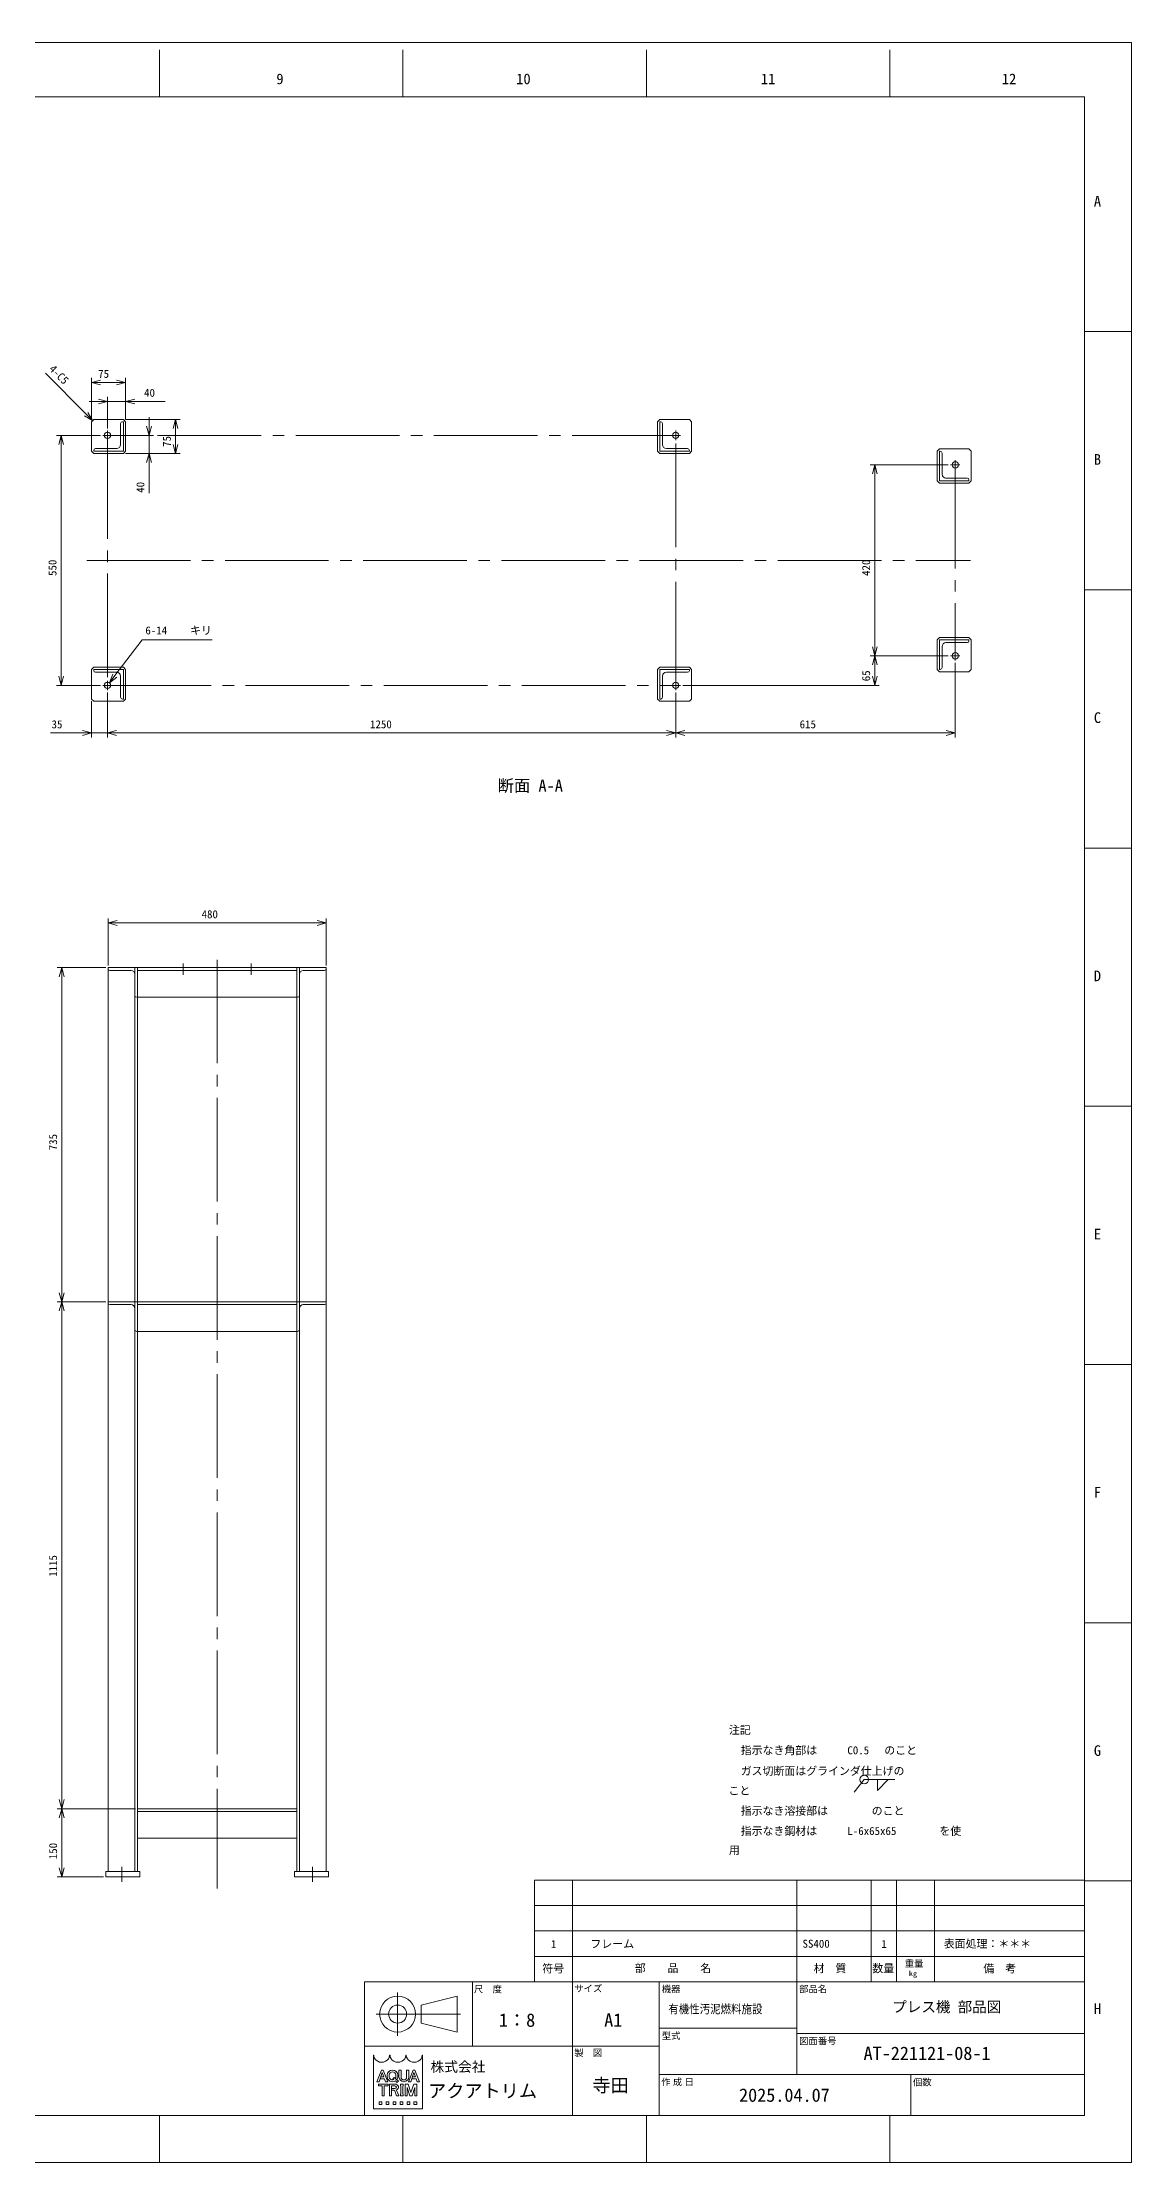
# Model space of a CAD drawing. Units: millimetres at full size. Extents: x -3313 to 3313, y -3091 to 2351.
# Drawn here: x 917 to 3313, y -2312 to 2351 of the extents above; entities that cross this region are included whole.
import ezdxf
from ezdxf.enums import TextEntityAlignment as Align

# ---------------------------------------------------------------- set-up
doc = ezdxf.new("R2010")
doc.units = ezdxf.units.MM
doc.header["$LTSCALE"] = 25.3293
doc.linetypes.add('CHAIN2', pattern=[12, 9, -1, 1, -1])
for name, color, linetype, lineweight in [('0-0_90_FRAME', 2, 'Continuous', 9), ('0-1_91_BLANK', 6, 'Continuous', 9), ('0-2_08_DIM', 3, 'Continuous', 9), ('0-3_05_CENTER', 2, 'CHAIN2', 9), ('0-5_0', 134, 'Continuous', 9), ('0-7_04_HIDDEN', 7, 'Continuous', 9)]:
    doc.layers.add(name, color=color, linetype=linetype, lineweight=lineweight)
doc.layers.add('0-6_07_TEXT', color=3, linetype='Continuous')
doc.styles.add('ＭＳ ゴシック', font='')
doc.styles.add('ＭＳ Ｐゴシック', font='')
doc.styles.get('ＭＳ ゴシック').set_extended_font_data('MS Gothic')
doc.styles.get('ＭＳ Ｐゴシック').set_extended_font_data('MS PGothic')

# ---------------------------------------------------------------- blocks, each defined once
blk = doc.blocks.new('Weld-line')
at = {"layer": '0-2_08_DIM'}
blk.add_line((0, 0), (1, 0), dxfattribs=at)
blk = doc.blocks.new('Weld10-s5')
at = {"layer": '0-2_08_DIM'}
blk.add_circle((0, 0), 2, dxfattribs=at)
blk = doc.blocks.new('Weld10-a1')
at = {"layer": '0-2_08_DIM'}
blk.add_lwpolyline([(5, 0), (0, 5), (0, 0)], close=True, dxfattribs=at)
blk = doc.blocks.new('Jis_w20130906110600')
at = {"layer": '0-2_08_DIM'}
blk.add_line((-4.631, -5.765), (0, 0), dxfattribs=at)
blk.add_blockref('Weld10-s5', (0, 0), dxfattribs=at)
at = {"layer": '0-2_08_DIM', "xscale": 14, "yscale": 14}
blk.add_blockref('Weld-line', (0, 0), dxfattribs=at)
at = {"layer": '0-2_08_DIM', "xscale": -1, "rotation": 180}
blk.add_blockref('Weld10-a1', (6, 0), dxfattribs=at)
blk = doc.blocks.new('A$C402B3D07')
at = {"layer": '0-7_04_HIDDEN'}
for p, q in [((0, 0), (-65, 0)), ((-65, -2), (-65, 0)), ((0, 0), (0, -65)), ((-61, -6), (-14.5, -6)), ((-6, -14.5), (-6, -61)), ((-2, -65), (0, -65))]:
    blk.add_line(p, q, dxfattribs=at)
for centre, radius, start, end in [((-61, -2), 4, 180, 270), ((-14.5, -14.5), 8.5, 0, 90), ((-2, -61), 4, 180, 270)]:
    blk.add_arc(centre, radius, start, end, dxfattribs=at)
blk = doc.blocks.new('_Open30')
at = {"layer": '0-2_08_DIM'}
blk.add_line((0, 0), (-1, 0), dxfattribs=at)
blk.add_lwpolyline([(-1, 0.268), (0, 0), (-1, -0.268)], dxfattribs=at)

msp = doc.modelspace()

# ---------------------------------------------------------------- linework, layer by layer
at = {"layer": '0-0_90_FRAME'}
for p, q in [((1174.47, 2231.18), (1174.47, 2334.88)), ((1709.94, 2231.18), (1709.94, 2334.88)), ((2245.4, 2231.18), (2245.4, 2334.88)), ((2780.87, 2231.18), (2780.87, 2334.88)), ((3312.8, 1714.9), (3209.1, 1714.9)), ((3312.8, 1146.92), (3209.1, 1146.92)), ((3312.8, 578.94), (3209.1, 578.94)), ((3312.8, -557.01), (3209.1, -557.01)), ((3312.8, -1124.99), (3209.1, -1124.99)), ((1999.33, -1691.08), (1999.33, -1915.07)), ((1999.33, -1691.08), (3209.1, -1691.08)), ((2083.33, -1691.08), (2083.33, -1915.07)), ((2576.06, -1691.08), (2576.06, -1915.07)), ((2739.61, -1691.08), (2739.61, -1915.07)), ((2795.61, -1691.08), (2795.61, -1915.07)), ((2879.61, -1691.08), (2879.61, -1915.07)), ((3312.8, -1692.96), (3209.1, -1692.96)), ((1999.33, -1747.08), (3209.1, -1747.08)), ((1999.33, -1803.08), (3209.1, -1803.08)), ((1999.33, -1859.08), (3209.1, -1859.08)), ((1652.87, -2134.7), (1652.87, -2134.58)), ((1652.87, -2134.7), (1657.46, -2134.7)), ((1656.19, -2139.82), (1677.19, -2139.82)), ((1656.19, -2139.82), (1656.19, -2143.41)), ((1656.19, -2143.41), (1663.87, -2143.41)), ((1657.46, -2134.7), (1664.65, -2114.52)), ((1659.97, -2127.95), (1661.36, -2124.05)), ((1659.97, -2127.95), (1669.43, -2127.95)), ((1661.36, -2124.05), (1668.04, -2124.05)), ((1662.52, -2109.08), (1666.77, -2109.08)), ((1664.39, -2165.44), (1664.39, -2143.92)), ((1668.04, -2124.05), (1664.65, -2114.52)), ((1676.43, -2134.58), (1666.77, -2109.08)), ((1669, -2165.44), (1669, -2143.92)), ((1669.51, -2143.41), (1677.19, -2143.41)), ((1675.34, -2120.35), (1675.34, -2123.43)), ((1676.43, -2134.7), (1676.43, -2134.58)), ((1677.19, -2139.82), (1677.19, -2143.41)), ((1679.61, -2120.65), (1679.61, -2123.11)), ((1680.11, -2139.82), (1680.11, -2165.44)), ((1680.11, -2139.82), (1691.9, -2139.82)), ((1684.72, -2143.41), (1692.51, -2143.41)), ((1688.12, -2127.91), (1690.38, -2125.5)), ((1688.12, -2127.91), (1690.21, -2129.94)), ((1690.38, -2125.5), (1699.87, -2133.32)), ((1693.12, -2127.63), (1696.42, -2130.35)), ((1693.35, -2133), (1696.91, -2136.46)), ((1694.64, -2120.65), (1694.64, -2123.11)), ((1696.91, -2136.46), (1699.87, -2133.32)), ((1698.91, -2120.35), (1698.91, -2123.43)), ((1701.27, -2124.35), (1701.27, -2109.08)), ((1705.88, -2109.08), (1701.27, -2109.08)), ((1704.56, -2139.82), (1710.2, -2139.82)), ((1704.56, -2139.82), (1704.56, -2143.41)), ((1705.08, -2161.34), (1705.08, -2143.92)), ((1705.88, -2123.43), (1705.88, -2109.08)), ((1709.69, -2161.34), (1709.69, -2143.92)), ((1710.2, -2139.82), (1710.2, -2143.41)), ((1712.8, -2134.7), (1711.26, -2134.7)), ((1714.82, -2139.82), (1721.51, -2139.82)), ((1727.62, -2158.43), (1721.51, -2139.82)), ((1722.53, -2134.7), (1722.53, -2134.58)), ((1722.53, -2134.7), (1727.13, -2134.7)), ((1722.79, -2124.35), (1722.79, -2109.08)), ((1727.13, -2134.7), (1734.32, -2114.52)), ((1727.62, -2158.43), (1733.74, -2139.82)), ((1729.64, -2127.95), (1731.02, -2124.05)), ((1729.64, -2127.95), (1739.09, -2127.95)), ((1731.02, -2124.05), (1737.71, -2124.05)), ((1732.19, -2109.08), (1736.44, -2109.08)), ((1740.44, -2139.82), (1733.74, -2139.82)), ((1737.71, -2124.05), (1734.32, -2114.52)), ((1746.1, -2134.58), (1736.44, -2109.08)), ((1746.1, -2134.7), (1746.1, -2134.58)), ((1657.47, -2178.85), (1657.47, -2185)), ((1664.39, -2165.44), (1669, -2165.44)), ((1672.84, -2178.85), (1672.84, -2185)), ((1684.88, -2153.3), (1684.88, -2149.71)), ((1684.88, -2149.71), (1692.51, -2149.71)), ((1684.88, -2153.3), (1689.91, -2153.3)), ((1688.21, -2178.85), (1688.21, -2185)), ((1691.81, -2154.58), (1695.71, -2165.44)), ((1695.71, -2165.44), (1700.68, -2165.44)), ((1696.26, -2154.42), (1700.68, -2165.23)), ((1700.68, -2165.23), (1700.68, -2165.44)), ((1703.58, -2178.85), (1703.58, -2185)), ((1704.56, -2165.44), (1704.56, -2161.85)), ((1718.95, -2178.85), (1718.95, -2185)), ((1725.32, -2165.44), (1719.42, -2147.51)), ((1725.32, -2165.44), (1729.93, -2165.44)), ((1729.93, -2165.44), (1735.83, -2147.51)), ((1740.47, -2178.85), (1740.47, -2185)), ((1174.47, -2312.48), (1174.47, -2209.25)), ((1709.94, -2312.48), (1709.94, -2209.25)), ((2245.4, -2312.48), (2245.4, -2209.25)), ((2780.87, -2312.48), (2780.87, -2209.25))]:
    msp.add_line(p, q, dxfattribs=at)
at = {"layer": '0-0_90_FRAME', "color": 6}
msp.add_line((3312.8, 10.97), (3209.1, 10.97), dxfattribs=at)
at = {"layer": '0-0_90_FRAME', "color": 134}
for p, q in [((1698.37, -2033.31), (1698.37, -1938.27)), ((1862.71, -2056.5), (1862.71, -1915.07)), ((1999.33, -1915.07), (3209.1, -1915.07)), ((2083.33, -2209.25), (2083.33, -1915.07)), ((2273.96, -2209.25), (2273.96, -1915.07)), ((2576.06, -1915.07), (2576.06, -2118.73)), ((1650.85, -1985.79), (1836.97, -1985.79)), ((2273.96, -2016.9), (2576.06, -2016.9)), ((2576.06, -2028.22), (3209.1, -2028.22)), ((2273.96, -2056.5), (1625.11, -2056.5)), ((2273.96, -2118.73), (3209.1, -2118.73)), ((2827.05, -2118.73), (2827.05, -2209.25))]:
    msp.add_line(p, q, dxfattribs=at)
at = {"layer": '0-0_90_FRAME', "color": 6}
msp.add_lwpolyline([(-3002.03, -2209.25), (3209.1, -2209.25), (3209.1, 2231.18), (-3002.03, 2231.18)], close=True, dxfattribs=at)
at = {"layer": '0-0_90_FRAME', "color": 134}
for points in [[(1625.11, -2209.25), (3209.1, -2209.25), (3209.1, -1915.07), (1625.11, -1915.07)], [(1749.85, -1965.99), (1829.05, -1946.19), (1829.05, -2025.39), (1749.85, -2005.59)]]:
    msp.add_lwpolyline(points, close=True, dxfattribs=at)
at = {"layer": '0-0_90_FRAME'}
for points in [[(1752.76, -2075.88), (1752.76, -2194.22), (1645.18, -2194.22), (1645.18, -2075.88)], [(1652.87, -2134.7), (1652.87, -2134.58), (1662.52, -2109.08)], [(1676.43, -2134.7), (1671.83, -2134.7), (1669.43, -2127.95)], [(1680.11, -2165.44), (1684.72, -2165.44), (1684.72, -2143.41)], [(1714.82, -2139.82), (1714.82, -2165.44), (1719.43, -2165.44), (1719.42, -2147.51)], [(1718.18, -2123.43), (1718.18, -2109.08), (1722.79, -2109.08)], [(1722.53, -2134.7), (1722.53, -2134.58), (1732.19, -2109.08)], [(1735.83, -2147.51), (1735.83, -2165.44), (1740.44, -2165.44), (1740.44, -2139.82)], [(1746.1, -2134.7), (1741.5, -2134.7), (1739.09, -2127.95)], [(1657.47, -2178.85), (1663.62, -2178.85), (1663.62, -2185), (1657.47, -2185)], [(1672.84, -2178.85), (1678.99, -2178.85), (1678.99, -2185), (1672.84, -2185)], [(1688.21, -2178.85), (1694.36, -2178.85), (1694.36, -2185), (1688.21, -2185)], [(1703.58, -2178.85), (1709.73, -2178.85), (1709.73, -2185), (1703.58, -2185)], [(1704.56, -2165.44), (1710.2, -2165.44), (1710.2, -2161.85)], [(1718.95, -2178.85), (1725.1, -2178.85), (1725.1, -2185), (1718.95, -2185)], [(1740.47, -2178.85), (1734.32, -2178.85), (1734.32, -2185), (1740.47, -2185)]]:
    msp.add_lwpolyline(points, dxfattribs=at)
at = {"layer": '0-0_90_FRAME', "color": 134}
for radius in [39.6, 19.8]:
    msp.add_circle((1698.37, -1985.79), radius, dxfattribs=at)
at = {"layer": '0-0_90_FRAME'}
for centre, radius, start, end in [((1645.18, -2076.39), 0.512, 0, 90), ((1681.04, -2076.39), 0.512, 0, 180), ((1681.04, -2076.39), 0.512, 0, 90), ((1716.9, -2076.39), 0.512, 0, 180), ((1752.76, -2076.39), 0.512, 90, 180), ((1663.87, -2143.92), 0.512, 0, 90), ((1669.51, -2143.92), 0.512, 90, 180), ((1692.4, -2146.56), 3.15, 271.99706, 88.00294), ((1712.1, -2123.89), 10.84, 182.45003, 265.55526), ((1704.56, -2143.92), 0.512, 0, 90), ((1715.03, -2123.55), 9.15, 179.25279, 218.96457), ((1712.03, -2121.83), 8.53, 241.15773, 298.84227), ((1710.2, -2143.92), 0.512, 90, 180), ((1711.96, -2123.89), 10.84, 274.44474, 357.54997), ((1709.03, -2123.55), 9.15, 321.03543, 0.74721), ((1689.91, -2155.35), 2.05, 21.9283, 90), ((1693.17, -2155.69), 3.35, 22.27295, 58.55311), ((1704.56, -2161.34), 0.512, 270, 0), ((1710.2, -2161.34), 0.512, 180, 270)]:
    msp.add_arc(centre, radius, start, end, dxfattribs=at)
for centre, major_axis, ratio, start_param, end_param in [((1663.11, -2076.39), (-17.42, 0), 0.882353, 6.2831853, 9.424778), ((1698.97, -2076.39), (-17.42, 0), 0.882353, 6.2831853, 9.424778), ((1734.83, -2076.39), (-17.42, 0), 0.882353, 6.2831853, 9.424778), ((1687.12, -2120.35), (-11.78, 0), 0.956522, 3.1415927, 6.2831853), ((1687.12, -2123.43), (-11.78, 0), 0.956522, 6.2831853, 8.4104559), ((1687.12, -2120.65), (7.51, 0), 0.994718, 6.2831853, 9.424778), ((1687.12, -2123.13), (7.51, 0), 0.995036, 3.1415927, 5.1354926), ((1691.9, -2146.56), (-8.27, 0), 0.81482, 1.9440695, 4.712389), ((1687.12, -2123.13), (7.51, 0), 0.995036, 5.6366671, 6.2831853), ((1687.12, -2123.43), (-11.78, 0), 0.956522, 2.4802046, 3.1415927)]:
    msp.add_ellipse(centre, major_axis=major_axis, ratio=ratio, start_param=start_param, end_param=end_param, dxfattribs=at)
at = {"layer": '0-1_91_BLANK'}
msp.add_lwpolyline([(-3312.8, -2312.48), (3312.8, -2312.48), (3312.8, 2350.88), (-3312.8, 2350.88)], close=True, dxfattribs=at)
at = {"layer": '0-2_08_DIM'}
for p, q in [((1013.33, 1533.27), (923.42, 1623.18)), ((1024.97, 1521.63), (1024.97, 1612.77)), ((1044.97, 1602.77), (1079.97, 1602.77)), ((1099.97, 1521.63), (1099.97, 1612.77)), ((1039.97, 1561.17), (1019.97, 1561.17)), ((1059.97, 1501.97), (1059.97, 1571.17)), ((1059.97, 1561.17), (1099.97, 1561.17)), ((1099.97, 1521.63), (1099.97, 1571.17)), ((1119.97, 1561.17), (1186.97, 1561.17)), ((1099.97, 1521.63), (1219.74, 1521.63)), ((1151.51, 1506.63), (1151.51, 1526.63)), ((1209.74, 1501.63), (1209.74, 1466.63)), ((1044.63, 1486.63), (948.19, 1486.63)), ((958.19, 956.63), (958.19, 1466.63)), ((1075.31, 1486.63), (1161.51, 1486.63)), ((1099.97, 1446.63), (1161.51, 1446.63)), ((1099.97, 1446.63), (1219.74, 1446.63)), ((1151.51, 1486.63), (1151.51, 1446.63)), ((1151.51, 1426.63), (1151.51, 1359.63)), ((2909.63, 1421.63), (2737.88, 1421.63)), ((2747.88, 1021.63), (2747.88, 1401.63)), ((2909.63, 1001.63), (2737.88, 1001.63)), ((2909.63, 1001.63), (2737.88, 1001.63)), ((2747.88, 956.63), (2747.88, 981.63)), ((2924.97, 986.29), (2924.97, 821.98)), ((1044.63, 936.63), (948.19, 936.63)), ((2325.31, 936.63), (2757.88, 936.63)), ((1024.97, 901.63), (1024.97, 821.98)), ((1059.97, 921.29), (1059.97, 821.98)), ((1059.97, 921.29), (1059.97, 821.98)), ((2309.97, 921.29), (2309.97, 821.98)), ((2309.97, 921.29), (2309.97, 821.98)), ((1004.97, 831.98), (934.97, 831.98)), ((1059.97, 831.98), (1024.97, 831.98)), ((1079.97, 831.98), (1099.97, 831.98)), ((1079.97, 831.98), (2289.97, 831.98)), ((2329.97, 831.98), (2904.97, 831.98)), ((1061.39, 320.79), (1061.39, 424.15)), ((1541.39, 320.79), (1541.39, 424.15)), ((1081.39, 414.15), (1521.39, 414.15)), ((1056.39, 315.79), (949.48, 315.79)), ((959.48, -399.21), (959.48, 295.79)), ((1056.39, -419.21), (949.48, -419.21)), ((1056.39, -419.21), (949.48, -419.21)), ((959.48, -1514.21), (959.48, -439.21)), ((1121.39, -1534.21), (949.48, -1534.21)), ((1121.39, -1534.21), (949.48, -1534.21)), ((959.48, -1554.21), (959.48, -1664.21)), ((1051.39, -1684.21), (949.48, -1684.21))]:
    msp.add_line(p, q, dxfattribs=at)
msp.add_lwpolyline([(1290.43, 1037.09), (1136.15, 1037.09), (1076.29, 958.14)], dxfattribs=at)
at = {"layer": '0-3_05_CENTER'}
for p, q in [((1059.97, 1496.97), (1059.97, 1476.29)), ((2309.97, 1496.97), (2309.97, 1476.29)), ((1070.31, 1486.63), (1049.63, 1486.63)), ((2320.31, 1486.63), (2299.63, 1486.63)), ((2935.31, 1421.63), (2914.63, 1421.63)), ((2924.97, 1431.97), (2924.97, 1411.29)), ((2924.97, 1421.63), (2924.97, 1001.63)), ((1014.67, 1211.63), (2958.45, 1211.63)), ((2935.31, 1001.63), (2914.63, 1001.63)), ((2924.97, 991.29), (2924.97, 1011.97)), ((1070.31, 936.63), (1049.63, 936.63)), ((1059.97, 926.29), (1059.97, 946.97)), ((2320.31, 936.63), (2299.63, 936.63)), ((2309.97, 926.29), (2309.97, 946.97)), ((1301.39, 333.34), (1301.39, -1709.54)), ((1226.39, 325.02), (1226.39, 300.35)), ((1376.39, 325.02), (1376.39, 300.35)), ((1091.39, -1662.2), (1091.39, -1694.66)), ((1511.39, -1662.2), (1511.39, -1694.66))]:
    msp.add_line(p, q, dxfattribs=at)
msp.add_lwpolyline([(1059.97, 936.63), (2309.97, 936.63), (2309.97, 1486.63), (1059.97, 1486.63)], close=True, dxfattribs=at)
at = {"layer": '0-5_0'}
for p, q in [((1120.39, 315.79), (1120.39, -1672.21)), ((1126.39, 309.79), (1476.39, 309.79)), ((1482.39, 315.79), (1482.39, -1672.21)), ((1126.39, -425.21), (1476.39, -425.21)), ((1126.39, -1540.21), (1476.39, -1540.21))]:
    msp.add_line(p, q, dxfattribs=at)
for points in [[(1029.97, 1446.63), (1094.97, 1446.63), (1099.97, 1451.63), (1099.97, 1516.63), (1094.97, 1521.63), (1029.97, 1521.63), (1024.97, 1516.63), (1024.97, 1451.63)], [(2274.97, 1446.63), (2339.97, 1446.63), (2344.97, 1451.63), (2344.97, 1516.63), (2339.97, 1521.63), (2274.97, 1521.63), (2269.97, 1516.63), (2269.97, 1451.63)], [(2889.97, 1381.63), (2954.97, 1381.63), (2959.97, 1386.63), (2959.97, 1451.63), (2954.97, 1456.63), (2889.97, 1456.63), (2884.97, 1451.63), (2884.97, 1386.63)], [(2889.97, 1041.63), (2954.97, 1041.63), (2959.97, 1036.63), (2959.97, 971.63), (2954.97, 966.63), (2889.97, 966.63), (2884.97, 971.63), (2884.97, 1036.63)], [(1029.97, 976.63), (1094.97, 976.63), (1099.97, 971.63), (1099.97, 906.63), (1094.97, 901.63), (1029.97, 901.63), (1024.97, 906.63), (1024.97, 971.63)], [(2274.97, 976.63), (2339.97, 976.63), (2344.97, 971.63), (2344.97, 906.63), (2339.97, 901.63), (2274.97, 901.63), (2269.97, 906.63), (2269.97, 971.63)], [(1061.39, 315.79), (1126.39, 315.79), (1126.39, -1672.21), (1061.39, -1672.21)], [(1126.39, 315.79), (1476.39, 315.79), (1476.39, 250.79), (1126.39, 250.79)], [(1541.39, 315.79), (1476.39, 315.79), (1476.39, -1672.21), (1541.39, -1672.21)], [(1126.39, -419.21), (1476.39, -419.21), (1476.39, -484.21), (1126.39, -484.21)], [(1126.39, -1534.21), (1476.39, -1534.21), (1476.39, -1599.21), (1126.39, -1599.21)], [(1056.39, -1672.21), (1131.39, -1672.21), (1131.39, -1684.21), (1056.39, -1684.21)], [(1546.39, -1672.21), (1471.39, -1672.21), (1471.39, -1684.21), (1546.39, -1684.21)]]:
    msp.add_lwpolyline(points, close=True, dxfattribs=at)
for centre in [(1059.97, 1486.63), (2309.97, 1486.63), (2924.97, 1421.63), (2924.97, 1001.63), (1059.97, 936.63), (2309.97, 936.63)]:
    msp.add_circle(centre, 7, dxfattribs=at)

# ---------------------------------------------------------------- block references
at = {"layer": '0-2_08_DIM', "xscale": 20, "yscale": 20}
for p, rotation in [((1024.97, 1602.77), 180), ((1099.97, 1561.17), 180), ((1027.47, 1519.13), 315), ((1151.51, 1486.63), 270), ((1209.74, 1521.63), 90), ((958.19, 1486.63), 90), ((1151.51, 1446.63), 90), ((1209.74, 1446.63), 270), ((2747.88, 1421.63), 90), ((2747.88, 1001.63), 270), ((2747.88, 1001.63), 90), ((958.19, 936.63), 270), ((1064.2, 942.21), 232.82927), ((2747.88, 936.63), 270), ((1059.97, 831.98), 180), ((1059.97, 831.98), 180), ((2309.97, 831.98), 180), ((1061.39, 414.15), 180), ((959.48, 315.79), 90), ((959.48, -419.21), 270), ((959.48, -419.21), 90), ((959.48, -1534.21), 270), ((959.48, -1534.21), 90), ((959.48, -1684.21), 270)]:
    msp.add_blockref('_Open30', p, dxfattribs=dict(at, rotation=rotation))
at = {"layer": '0-2_08_DIM'}
for name, p, xscale, yscale in [('_Open30', (1099.97, 1602.77), 20, 20), ('_Open30', (1059.97, 1561.17), 20, 20), ('_Open30', (1024.97, 831.98), 20, 20), ('_Open30', (2309.97, 831.98), 20, 20), ('_Open30', (2924.97, 831.98), 20, 20), ('_Open30', (1541.39, 414.15), 20, 20), ('Jis_w20130906110600', (2724.76, -1470.02), 4.8, 4.8)]:
    msp.add_blockref(name, p, dxfattribs=dict(at, xscale=xscale, yscale=yscale))
at = {"layer": '0-5_0', "xscale": -1, "rotation": 180}
msp.add_blockref('A$C402B3D07', (1094.97, 1451.63), dxfattribs=at)
at = {"layer": '0-5_0', "rotation": 180}
for p in [(2274.97, 1451.63), (2889.97, 1386.63)]:
    msp.add_blockref('A$C402B3D07', p, dxfattribs=at)
at = {"layer": '0-5_0', "xscale": -1}
for p in [(2889.97, 1036.63), (2274.97, 971.63)]:
    msp.add_blockref('A$C402B3D07', p, dxfattribs=at)
at = {"layer": '0-5_0'}
msp.add_blockref('A$C402B3D07', (1094.97, 971.63), dxfattribs=at)
at = {"layer": '0-7_04_HIDDEN'}
for p in [(1126.39, 315.79), (1126.39, -419.21)]:
    msp.add_blockref('A$C402B3D07', p, dxfattribs=at)
at = {"layer": '0-7_04_HIDDEN', "xscale": -1}
for p in [(1476.39, 315.79), (1476.39, -419.21)]:
    msp.add_blockref('A$C402B3D07', p, dxfattribs=at)

# ---------------------------------------------------------------- texts
at = {"layer": '0-0_90_FRAME', "color": 134}
for s, height, style, p in [('9', 23.46, 'ＭＳ ゴシック', (1431.54, 2251.83)), ('10', 23.46, 'ＭＳ ゴシック', (1959, 2251.83)), ('11', 23.46, 'ＭＳ ゴシック', (2497.14, 2251.83)), ('12', 23.46, 'ＭＳ ゴシック', (3027.27, 2251.83)), ('A', 23.46, 'ＭＳ ゴシック', (3229.72, 1982.89)), ('B', 23.46, 'ＭＳ ゴシック', (3229.72, 1414.91)), ('C', 23.46, 'ＭＳ ゴシック', (3229.72, 846.93)), ('D', 23.46, 'ＭＳ ゴシック', (3229.72, 278.96)), ('E', 23.46, 'ＭＳ ゴシック', (3229.72, -289.02)), ('F', 23.46, 'ＭＳ ゴシック', (3229.72, -857)), ('G', 23.46, 'ＭＳ ゴシック', (3229.72, -1424.98)), ('尺\u3000度', 14.66, 'ＭＳ Ｐゴシック', (1866.29, -1942.79)), ('サイズ', 14.66, 'ＭＳ Ｐゴシック', (2086.92, -1941.3)), ('機器', 14.66, 'ＭＳ Ｐゴシック', (2279.4, -1942.46)), ('部品名', 14.66, 'ＭＳ Ｐゴシック', (2581.49, -1942.46)), ('プレス機 部品図', 23.46, 'ＭＳ ゴシック', (2786.31, -1988.76)), ('1：8', 29.33, 'ＭＳ ゴシック', (1921.04, -2022.56)), ('A1', 29.33, 'ＭＳ ゴシック', (2152.66, -2022.56)), ('H', 23.46, 'ＭＳ ゴシック', (3229.72, -1992.95)), ('型式', 14.66, 'ＭＳ Ｐゴシック', (2279.4, -2045.29)), ('図面番号', 14.66, 'ＭＳ Ｐゴシック', (2581.49, -2056.6)), ('製\u3000図', 14.66, 'ＭＳ Ｐゴシック', (2086.92, -2082.73)), ('AT-221121-08-1', 29.33, 'ＭＳ ゴシック', (2723.22, -2095.45)), ('寺田', 29.33, 'ＭＳ ゴシック', (2126.67, -2166)), ('作 成 日', 14.66, 'ＭＳ Ｐゴシック', (2278.02, -2146.88)), ('個数', 14.66, 'ＭＳ Ｐゴシック', (2831.8, -2147.43)), ('2025.04.07', 29.33, 'ＭＳ ゴシック', (2449.31, -2187.52))]:
    msp.add_text(s, height=height, dxfattribs=dict(at, style=style)).set_placement(p, align=Align.BOTTOM_LEFT)
at = {"layer": '0-0_90_FRAME', "color": 3, "style": 'ＭＳ ゴシック'}
for s, height, p in [('1', 17.6, (2035.27, -1846.1)), ('フレーム', 17.6, (2122.35, -1845.48)), ('SS400', 17.6, (2588.95, -1845.16)), ('1', 17.6, (2762.52, -1845.69)), ('重量', 14.66, (2813.9, -1886.33)), ('表面処理：＊＊＊', 17.6, (2899.66, -1845.16)), ('符号', 17.6, (2016.44, -1899.82)), ('部\u3000\u3000品\u3000\u3000名', 17.6, (2219.9, -1898.95)), ('材\u3000質', 17.6, (2613.41, -1899.24)), ('数量', 17.6, (2742.55, -1899.42)), ('kg', 11.73, (2822.74, -1905.9)), ('備  考', 17.6, (2986.65, -1899.82))]:
    msp.add_text(s, height=height, dxfattribs=at).set_placement(p, align=Align.BOTTOM_LEFT)
at = {"layer": '0-0_90_FRAME', "color": 134, "style": 'ＭＳ ゴシック', "width": 0.9}
msp.add_text('有機性汚泥燃料施設', height=18.77, dxfattribs=at).set_placement((2293.49, -1989.91), align=Align.BOTTOM_LEFT)
at = {"layer": '0-0_90_FRAME', "style": 'ＭＳ ゴシック'}
for s, height, p in [('株式会社', 22.17, (1770.64, -2119.37)), ('アクアトリム', 29.33, (1765.07, -2178.12))]:
    msp.add_text(s, height=height, dxfattribs=at).set_placement(p, align=Align.BOTTOM_LEFT)
at = {"layer": '0-2_08_DIM', "style": 'ＭＳ ゴシック'}
for s, rotation, p in [('4-C5', 315, (926.46, 1627.23)), ('75', 90, (1204.72, 1461.27)), ('40', 90, (1146.51, 1360.27)), ('550', 90, (953.16, 1177.34)), ('420', 90, (2742.88, 1177.34)), ('65', 90, (2742.87, 945.7)), ('735', 90, (954.46, -85.99)), ('1115', 90, (954.46, -1024.14)), ('150', 90, (954.46, -1645.21))]:
    msp.add_text(s, height=17.6, rotation=rotation, dxfattribs=at).set_placement(p, align=Align.BOTTOM_LEFT)
at = {"layer": '0-2_08_DIM'}
for s, height, style, p in [('75', 17.6, 'ＭＳ ゴシック', (1039.62, 1607.78)), ('40', 17.6, 'ＭＳ ゴシック', (1140.62, 1566.17)), ('6-14', 17.6, 'ＭＳ ゴシック', (1143.44, 1043.46)), ('キリ', 17.6, 'ＭＳ Ｐゴシック', (1241.73, 1043.46)), ('35', 17.6, 'ＭＳ ゴシック', (937.12, 836.99)), ('1250', 17.6, 'ＭＳ ゴシック', (1637.54, 836.99)), ('615', 17.6, 'ＭＳ ゴシック', (2582.61, 836.99)), ('断面 A-A', 26.39, 'ＭＳ ゴシック', (1918.09, 695.05)), ('480', 17.6, 'ＭＳ ゴシック', (1267.1, 419.15))]:
    msp.add_text(s, height=height, dxfattribs=dict(at, style=style)).set_placement(p, align=Align.BOTTOM_LEFT)
at = {"layer": '0-6_07_TEXT'}
for s, style, p in [('注記', 'ＭＳ Ｐゴシック', (2427.09, -1375.04)), ('\u3000指示なき角部は', 'ＭＳ Ｐゴシック', (2429.01, -1419.68)), ('C0.5', 'ＭＳ ゴシック', (2687.61, -1419.68)), ('のこと', 'ＭＳ Ｐゴシック', (2768.75, -1419.68)), ('\u3000ガス切断面はグラインダ仕上げの', 'ＭＳ Ｐゴシック', (2429.01, -1465.27)), ('こと', 'ＭＳ Ｐゴシック', (2426.16, -1508.53)), ('\u3000指示なき溶接部は\u3000\u3000\u3000\u3000のこと', 'ＭＳ Ｐゴシック', (2429.01, -1552.88)), ('\u3000指示なき鋼材は', 'ＭＳ Ｐゴシック', (2429.01, -1597.22)), ('L-6x65x65', 'ＭＳ ゴシック', (2687.61, -1597.22)), ('を使', 'ＭＳ Ｐゴシック', (2889.9, -1597.22)), ('用', 'ＭＳ Ｐゴシック', (2426.97, -1639.52))]:
    msp.add_text(s, height=17.6, dxfattribs=dict(at, style=style)).set_placement(p, align=Align.BOTTOM_LEFT)

doc.saveas('drawing.dxf')
